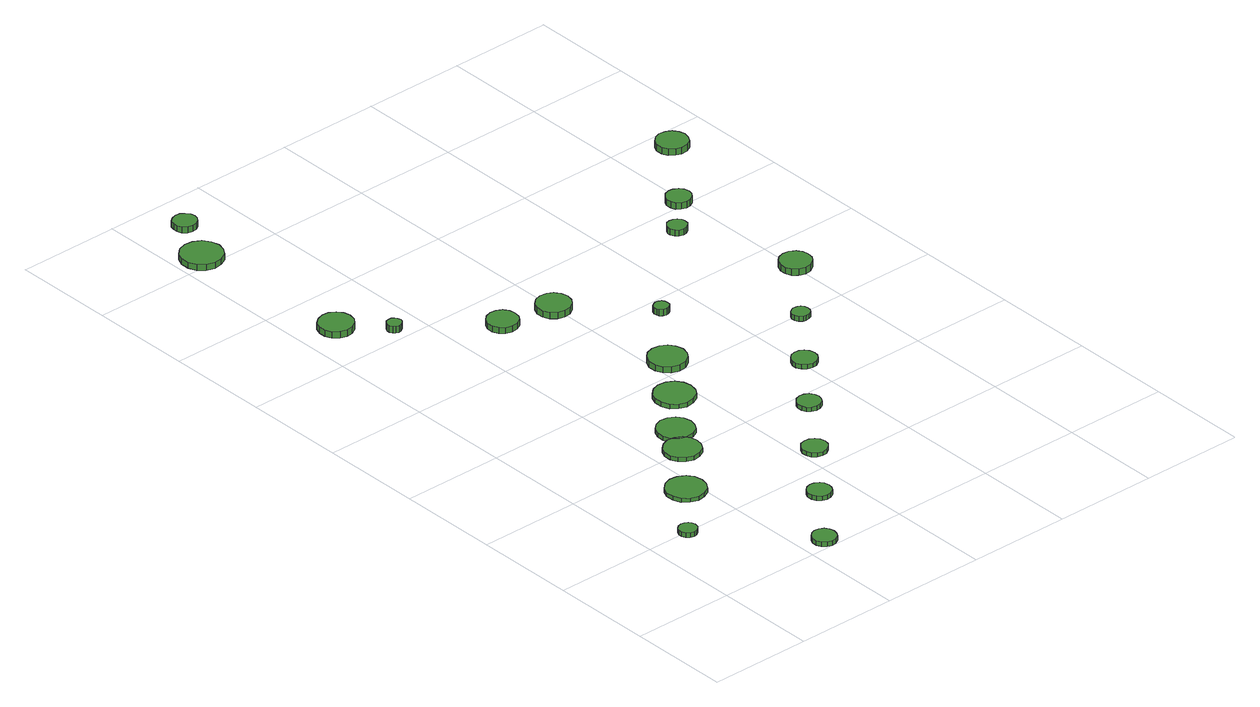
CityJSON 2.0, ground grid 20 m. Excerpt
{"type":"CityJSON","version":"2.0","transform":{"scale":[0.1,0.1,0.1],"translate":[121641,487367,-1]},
"CityObjects":{
"tree1":{"type":"SolitaryVegetationObject","attributes":{"function":"something"},"geometry":[{"type":"MultiSurface","lod":"1","boundaries":[[[0,1,2,3,4,5,6,7,8,9,10,11,12,13,14]],[[15,16,17,18,19,20,21,22,23,24,25,26,27,28,29]],[[0,29,28,1]],[[1,28,27,2]],[[2,27,26,3]],[[3,26,25,4]],[[4,25,24,5]],[[5,24,23,6]],[[6,23,22,7]],[[7,22,21,8]],[[8,21,20,9]],[[9,20,19,10]],[[10,19,18,11]],[[11,18,17,12]],[[12,17,16,13]],[[13,16,15,14]],[[14,15,29,0]]]}]},
"tree2":{"type":"SolitaryVegetationObject","attributes":{"function":"something"},"geometry":[{"type":"MultiSurface","lod":"1","boundaries":[[[30,31,32,33,34,35,36,37,38,39,40,41,42,43,44]],[[45,46,47,48,49,50,51,52,53,54,55,56,57,58,59]],[[30,59,58,31]],[[31,58,57,32]],[[32,57,56,33]],[[33,56,55,34]],[[34,55,54,35]],[[35,54,53,36]],[[36,53,52,37]],[[37,52,51,38]],[[38,51,50,39]],[[39,50,49,40]],[[40,49,48,41]],[[41,48,47,42]],[[42,47,46,43]],[[43,46,45,44]],[[44,45,59,30]]]}]},
"tree3":{"type":"SolitaryVegetationObject","attributes":{"function":"something"},"geometry":[{"type":"MultiSurface","lod":"1","boundaries":[[[60,61,62,63,64,65,66,67,68,69,70,71,72,73,74]],[[75,76,77,78,79,80,81,82,83,84,85,86,87,88,89]],[[60,89,88,61]],[[61,88,87,62]],[[62,87,86,63]],[[63,86,85,64]],[[64,85,84,65]],[[65,84,83,66]],[[66,83,82,67]],[[67,82,81,68]],[[68,81,80,69]],[[69,80,79,70]],[[70,79,78,71]],[[71,78,77,72]],[[72,77,76,73]],[[73,76,75,74]],[[74,75,89,60]]]}]},
"tree4":{"type":"SolitaryVegetationObject","attributes":{"function":"something"},"geometry":[{"type":"MultiSurface","lod":"1","boundaries":[[[90,91,92,93,94,95,96,97,98,99,100,101,102,103,104]],[[105,106,107,108,109,110,111,112,113,114,115,116,117,118,119]],[[90,119,118,91]],[[91,118,117,92]],[[92,117,116,93]],[[93,116,115,94]],[[94,115,114,95]],[[95,114,113,96]],[[96,113,112,97]],[[97,112,111,98]],[[98,111,110,99]],[[99,110,109,100]],[[100,109,108,101]],[[101,108,107,102]],[[102,107,106,103]],[[103,106,105,104]],[[104,105,119,90]]]}]},
"tree5":{"type":"SolitaryVegetationObject","attributes":{"function":"something"},"geometry":[{"type":"MultiSurface","lod":"1","boundaries":[[[120,121,122,123,124,125,126,127,128,129,130,131,132,133,134]],[[135,136,137,138,139,140,141,142,143,144,145,146,147,148,149]],[[120,149,148,121]],[[121,148,147,122]],[[122,147,146,123]],[[123,146,145,124]],[[124,145,144,125]],[[125,144,143,126]],[[126,143,142,127]],[[127,142,141,128]],[[128,141,140,129]],[[129,140,139,130]],[[130,139,138,131]],[[131,138,137,132]],[[132,137,136,133]],[[133,136,135,134]],[[134,135,149,120]]]}]},
"tree6":{"type":"SolitaryVegetationObject","attributes":{"function":"something"},"geometry":[{"type":"MultiSurface","lod":"1","boundaries":[[[150,151,152,153,154,155,156,157,158,159,160,161,162,163,164]],[[165,166,167,168,169,170,171,172,173,174,175,176,177,178,179]],[[150,179,178,151]],[[151,178,177,152]],[[152,177,176,153]],[[153,176,175,154]],[[154,175,174,155]],[[155,174,173,156]],[[156,173,172,157]],[[157,172,171,158]],[[158,171,170,159]],[[159,170,169,160]],[[160,169,168,161]],[[161,168,167,162]],[[162,167,166,163]],[[163,166,165,164]],[[164,165,179,150]]]}]},
"tree7":{"type":"SolitaryVegetationObject","attributes":{"function":"something"},"geometry":[{"type":"MultiSurface","lod":"1","boundaries":[[[180,181,182,183,184,185,186,187,188,189,190,191,192,193,194]],[[195,196,197,198,199,200,201,202,203,204,205,206,207,208,209]],[[180,209,208,181]],[[181,208,207,182]],[[182,207,206,183]],[[183,206,205,184]],[[184,205,204,185]],[[185,204,203,186]],[[186,203,202,187]],[[187,202,201,188]],[[188,201,200,189]],[[189,200,199,190]],[[190,199,198,191]],[[191,198,197,192]],[[192,197,196,193]],[[193,196,195,194]],[[194,195,209,180]]]}]},
"tree8":{"type":"SolitaryVegetationObject","attributes":{"function":"something"},"geometry":[{"type":"MultiSurface","lod":"1","boundaries":[[[210,211,212,213,214,215,216,217,218,219,220,221,222,223,224]],[[225,226,227,228,229,230,231,232,233,234,235,236,237,238,239]],[[210,239,238,211]],[[211,238,237,212]],[[212,237,236,213]],[[213,236,235,214]],[[214,235,234,215]],[[215,234,233,216]],[[216,233,232,217]],[[217,232,231,218]],[[218,231,230,219]],[[219,230,229,220]],[[220,229,228,221]],[[221,228,227,222]],[[222,227,226,223]],[[223,226,225,224]],[[224,225,239,210]]]}]},
"tree9":{"type":"SolitaryVegetationObject","attributes":{"function":"something"},"geometry":[{"type":"MultiSurface","lod":"1","boundaries":[[[240,241,242,243,244,245,246,247,248,249,250,251,252,253,254]],[[255,256,257,258,259,260,261,262,263,264,265,266,267,268,269]],[[240,269,268,241]],[[241,268,267,242]],[[242,267,266,243]],[[243,266,265,244]],[[244,265,264,245]],[[245,264,263,246]],[[246,263,262,247]],[[247,262,261,248]],[[248,261,260,249]],[[249,260,259,250]],[[250,259,258,251]],[[251,258,257,252]],[[252,257,256,253]],[[253,256,255,254]],[[254,255,269,240]]]}]},
"tree10":{"type":"SolitaryVegetationObject","attributes":{"function":"something"},"geometry":[{"type":"MultiSurface","lod":"1","boundaries":[[[270,271,272,273,274,275,276,277,278,279,280,281,282,283,284]],[[285,286,287,288,289,290,291,292,293,294,295,296,297,298,299]],[[270,299,298,271]],[[271,298,297,272]],[[272,297,296,273]],[[273,296,295,274]],[[274,295,294,275]],[[275,294,293,276]],[[276,293,292,277]],[[277,292,291,278]],[[278,291,290,279]],[[279,290,289,280]],[[280,289,288,281]],[[281,288,287,282]],[[282,287,286,283]],[[283,286,285,284]],[[284,285,299,270]]]}]},
"tree11":{"type":"SolitaryVegetationObject","attributes":{"function":"something"},"geometry":[{"type":"MultiSurface","lod":"1","boundaries":[[[300,301,302,303,304,305,306,307,308,309,310,311,312,313,314]],[[315,316,317,318,319,320,321,322,323,324,325,326,327,328,329]],[[300,329,328,301]],[[301,328,327,302]],[[302,327,326,303]],[[303,326,325,304]],[[304,325,324,305]],[[305,324,323,306]],[[306,323,322,307]],[[307,322,321,308]],[[308,321,320,309]],[[309,320,319,310]],[[310,319,318,311]],[[311,318,317,312]],[[312,317,316,313]],[[313,316,315,314]],[[314,315,329,300]]]}]},
"tree12":{"type":"SolitaryVegetationObject","attributes":{"function":"something"},"geometry":[{"type":"MultiSurface","lod":"1","boundaries":[[[330,331,332,333,334,335,336,337,338,339,340,341,342,343,344]],[[345,346,347,348,349,350,351,352,353,354,355,356,357,358,359]],[[330,359,358,331]],[[331,358,357,332]],[[332,357,356,333]],[[333,356,355,334]],[[334,355,354,335]],[[335,354,353,336]],[[336,353,352,337]],[[337,352,351,338]],[[338,351,350,339]],[[339,350,349,340]],[[340,349,348,341]],[[341,348,347,342]],[[342,347,346,343]],[[343,346,345,344]],[[344,345,359,330]]]}]},
"tree13":{"type":"SolitaryVegetationObject","attributes":{"function":"something"},"geometry":[{"type":"MultiSurface","lod":"1","boundaries":[[[360,361,362,363,364,365,366,367,368,369,370,371,372,373,374]],[[375,376,377,378,379,380,381,382,383,384,385,386,387,388,389]],[[360,389,388,361]],[[361,388,387,362]],[[362,387,386,363]],[[363,386,385,364]],[[364,385,384,365]],[[365,384,383,366]],[[366,383,382,367]],[[367,382,381,368]],[[368,381,380,369]],[[369,380,379,370]],[[370,379,378,371]],[[371,378,377,372]],[[372,377,376,373]],[[373,376,375,374]],[[374,375,389,360]]]}]},
"tree14":{"type":"SolitaryVegetationObject","attributes":{"function":"something"},"geometry":[{"type":"MultiSurface","lod":"1","boundaries":[[[390,391,392,393,394,395,396,397,398,399,400,401,402,403,404]],[[405,406,407,408,409,410,411,412,413,414,415,416,417,418,419]],[[390,419,418,391]],[[391,418,417,392]],[[392,417,416,393]],[[393,416,415,394]],[[394,415,414,395]],[[395,414,413,396]],[[396,413,412,397]],[[397,412,411,398]],[[398,411,410,399]],[[399,410,409,400]],[[400,409,408,401]],[[401,408,407,402]],[[402,407,406,403]],[[403,406,405,404]],[[404,405,419,390]]]}]},
"tree15":{"type":"SolitaryVegetationObject","attributes":{"function":"something"},"geometry":[{"type":"MultiSurface","lod":"1","boundaries":[[[420,421,422,423,424,425,426,427,428,429,430,431,432,433,434]],[[435,436,437,438,439,440,441,442,443,444,445,446,447,448,449]],[[420,449,448,421]],[[421,448,447,422]],[[422,447,446,423]],[[423,446,445,424]],[[424,445,444,425]],[[425,444,443,426]],[[426,443,442,427]],[[427,442,441,428]],[[428,441,440,429]],[[429,440,439,430]],[[430,439,438,431]],[[431,438,437,432]],[[432,437,436,433]],[[433,436,435,434]],[[434,435,449,420]]]}]},
"tree16":{"type":"SolitaryVegetationObject","attributes":{"function":"something"},"geometry":[{"type":"MultiSurface","lod":"1","boundaries":[[[450,451,452,453,454,455,456,457,458,459,460,461,462,463,464]],[[465,466,467,468,469,470,471,472,473,474,475,476,477,478,479]],[[450,479,478,451]],[[451,478,477,452]],[[452,477,476,453]],[[453,476,475,454]],[[454,475,474,455]],[[455,474,473,456]],[[456,473,472,457]],[[457,472,471,458]],[[458,471,470,459]],[[459,470,469,460]],[[460,469,468,461]],[[461,468,467,462]],[[462,467,466,463]],[[463,466,465,464]],[[464,465,479,450]]]}]},
"tree17":{"type":"SolitaryVegetationObject","attributes":{"function":"something"},"geometry":[{"type":"MultiSurface","lod":"1","boundaries":[[[480,481,482,483,484,485,486,487,488,489,490,491,492,493,494]],[[495,496,497,498,499,500,501,502,503,504,505,506,507,508,509]],[[480,509,508,481]],[[481,508,507,482]],[[482,507,506,483]],[[483,506,505,484]],[[484,505,504,485]],[[485,504,503,486]],[[486,503,502,487]],[[487,502,501,488]],[[488,501,500,489]],[[489,500,499,490]],[[490,499,498,491]],[[491,498,497,492]],[[492,497,496,493]],[[493,496,495,494]],[[494,495,509,480]]]}]},
"tree18":{"type":"SolitaryVegetationObject","attributes":{"function":"something"},"geometry":[{"type":"MultiSurface","lod":"1","boundaries":[[[510,511,512,513,514,515,516,517,518,519,520,521,522,523,524]],[[525,526,527,528,529,530,531,532,533,534,535,536,537,538,539]],[[510,539,538,511]],[[511,538,537,512]],[[512,537,536,513]],[[513,536,535,514]],[[514,535,534,515]],[[515,534,533,516]],[[516,533,532,517]],[[517,532,531,518]],[[518,531,530,519]],[[519,530,529,520]],[[520,529,528,521]],[[521,528,527,522]],[[522,527,526,523]],[[523,526,525,524]],[[524,525,539,510]]]}]},
"tree19":{"type":"SolitaryVegetationObject","attributes":{"function":"something"},"geometry":[{"type":"MultiSurface","lod":"1","boundaries":[[[540,541,542,543,544,545,546,547,548,549,550,551,552,553,554]],[[555,556,557,558,559,560,561,562,563,564,565,566,567,568,569]],[[540,569,568,541]],[[541,568,567,542]],[[542,567,566,543]],[[543,566,565,544]],[[544,565,564,545]],[[545,564,563,546]],[[546,563,562,547]],[[547,562,561,548]],[[548,561,560,549]],[[549,560,559,550]],[[550,559,558,551]],[[551,558,557,552]],[[552,557,556,553]],[[553,556,555,554]],[[554,555,569,540]]]}]},
"tree20":{"type":"SolitaryVegetationObject","attributes":{"function":"something"},"geometry":[{"type":"MultiSurface","lod":"1","boundaries":[[[570,571,572,573,574,575,576,577,578,579,580,581,582,583,584]],[[585,586,587,588,589,590,591,592,593,594,595,596,597,598,599]],[[570,599,598,571]],[[571,598,597,572]],[[572,597,596,573]],[[573,596,595,574]],[[574,595,594,575]],[[575,594,593,576]],[[576,593,592,577]],[[577,592,591,578]],[[578,591,590,579]],[[579,590,589,580]],[[580,589,588,581]],[[581,588,587,582]],[[582,587,586,583]],[[583,586,585,584]],[[584,585,599,570]]]}]},
"tree21":{"type":"SolitaryVegetationObject","attributes":{"function":"something"},"geometry":[{"type":"MultiSurface","lod":"1","boundaries":[[[600,601,602,603,604,605,606,607,608,609,610,611,612,613,614]],[[615,616,617,618,619,620,621,622,623,624,625,626,627,628,629]],[[600,629,628,601]],[[601,628,627,602]],[[602,627,626,603]],[[603,626,625,604]],[[604,625,624,605]],[[605,624,623,606]],[[606,623,622,607]],[[607,622,621,608]],[[608,621,620,609]],[[609,620,619,610]],[[610,619,618,611]],[[611,618,617,612]],[[612,617,616,613]],[[613,616,615,614]],[[614,615,629,600]]]}]},
"tree22":{"type":"SolitaryVegetationObject","attributes":{"function":"something"},"geometry":[{"type":"MultiSurface","lod":"1","boundaries":[[[630,631,632,633,634,635,636,637,638,639,640,641,642,643,644]],[[645,646,647,648,649,650,651,652,653,654,655,656,657,658,659]],[[630,659,658,631]],[[631,658,657,632]],[[632,657,656,633]],[[633,656,655,634]],[[634,655,654,635]],[[635,654,653,636]],[[636,653,652,637]],[[637,652,651,638]],[[638,651,650,639]],[[639,650,649,640]],[[640,649,648,641]],[[641,648,647,642]],[[642,647,646,643]],[[643,646,645,644]],[[644,645,659,630]]]}]},
"tree23":{"type":"SolitaryVegetationObject","attributes":{"function":"something"},"geometry":[{"type":"MultiSurface","lod":"1","boundaries":[[[660,661,662,663,664,665,666,667,668,669,670,671,672,673,674]],[[675,676,677,678,679,680,681,682,683,684,685,686,687,688,689]],[[660,689,688,661]],[[661,688,687,662]],[[662,687,686,663]],[[663,686,685,664]],[[664,685,684,665]],[[665,684,683,666]],[[666,683,682,667]],[[667,682,681,668]],[[668,681,680,669]],[[669,680,679,670]],[[670,679,678,671]],[[671,678,677,672]],[[672,677,676,673]],[[673,676,675,674]],[[674,675,689,660]]]}]}
},
"vertices":[
[105,198,18],[103,205,18],[99,210,18],[93,214,18],[86,215,18],[79,213,18],[73,208,18],[70,201,18],[70,194,18],[73,187,18],[79,182,18],[86,180,18],[93,181,18],[99,185,18],[103,190,18],[103,190,9],[99,185,9],[93,181,9],[86,180,9],[79,182,9],[73,187,9],[70,194,9],[70,201,9],[73,208,9],[79,213,9],[86,215,9],[93,214,9],[99,210,9],[103,205,9],[105,198,9],
[271,24,17],[269,33,17],[264,41,17],[255,46,17],[246,47,17],[237,44,17],[230,37,17],[226,29,17],[226,19,17],[230,11,17],[237,4,17],[246,1,17],[255,2,17],[264,7,17],[269,15,17],[269,15,8],[264,7,8],[255,2,8],[246,1,8],[237,4,8],[230,11,8],[226,19,8],[226,29,8],[230,37,8],[237,44,8],[246,47,8],[255,46,8],[264,41,8],[269,33,8],[271,24,8],
[210,299,18],[207,315,18],[198,327,18],[184,335,18],[169,337,18],[154,332,18],[142,321,18],[136,307,18],[136,292,18],[142,277,18],[154,267,18],[169,262,18],[184,264,18],[198,271,18],[207,284,18],[207,284,10],[198,271,10],[184,264,10],[169,262,10],[154,267,10],[142,277,10],[136,292,10],[136,307,10],[142,321,10],[154,332,10],[169,337,10],[184,335,10],[198,327,10],[207,315,10],[210,299,10],
[289,400,18],[286,414,18],[278,426,18],[265,433,18],[251,435,18],[237,430,18],[226,420,18],[220,407,18],[220,393,18],[226,380,18],[237,370,18],[251,365,18],[265,367,18],[278,374,18],[286,386,18],[286,386,10],[278,374,10],[265,367,10],[251,365,10],[237,370,10],[226,380,10],[220,393,10],[220,407,10],[226,420,10],[237,430,10],[251,435,10],[265,433,10],[278,426,10],[286,414,10],[289,400,10],
[363,140,18],[361,150,18],[356,157,18],[347,162,18],[338,163,18],[329,160,18],[322,154,18],[318,145,18],[318,135,18],[322,127,18],[329,120,18],[338,117,18],[347,118,18],[356,123,18],[361,131,18],[361,131,9],[356,123,9],[347,118,9],[338,117,9],[329,120,9],[322,127,9],[318,135,9],[318,145,9],[322,154,9],[329,160,9],[338,163,9],[347,162,9],[356,157,9],[361,150,9],[363,140,9],
[104,1096,25],[101,1109,25],[93,1120,25],[81,1127,25],[68,1128,25],[55,1124,25],[44,1115,25],[39,1102,25],[39,1089,25],[44,1076,25],[55,1067,25],[68,1063,25],[81,1064,25],[93,1071,25],[101,1082,25],[101,1082,12],[93,1071,12],[81,1064,12],[68,1063,12],[55,1067,12],[44,1076,12],[39,1089,12],[39,1102,12],[44,1115,12],[55,1124,12],[68,1128,12],[81,1127,12],[93,1120,12],[101,1109,12],[104,1096,12],
[323,455,18],[320,470,18],[312,482,18],[299,489,18],[284,491,18],[270,486,18],[259,476,18],[253,463,18],[253,448,18],[259,435,18],[270,425,18],[284,420,18],[299,422,18],[312,429,18],[320,441,18],[320,441,10],[312,429,10],[299,422,10],[284,420,10],[270,425,10],[259,435,10],[253,448,10],[253,463,10],[259,476,10],[270,486,10],[284,491,10],[299,489,10],[312,482,10],[320,470,10],[323,455,10],
[160,1027,25],[158,1033,25],[155,1038,25],[150,1041,25],[144,1041,25],[138,1040,25],[134,1036,25],[131,1030,25],[131,1024,25],[134,1019,25],[138,1015,25],[144,1013,25],[150,1014,25],[155,1017,25],[158,1021,25],[158,1021,12],[155,1017,12],[150,1014,12],[144,1013,12],[138,1015,12],[134,1019,12],[131,1024,12],[131,1030,12],[134,1036,12],[138,1040,12],[144,1041,12],[150,1041,12],[155,1038,12],[158,1033,12],[160,1027,12],
[87,1418,25],[83,1434,25],[74,1448,25],[59,1456,25],[43,1458,25],[27,1453,25],[15,1442,25],[9,1427,25],[9,1410,25],[15,1395,25],[27,1384,25],[43,1379,25],[59,1381,25],[74,1389,25],[83,1402,25],[83,1402,13],[74,1389,13],[59,1381,13],[43,1379,13],[27,1384,13],[15,1395,13],[9,1410,13],[9,1427,13],[15,1442,13],[27,1453,13],[43,1458,13],[59,1456,13],[74,1448,13],[83,1434,13],[87,1418,13],
[454,253,17],[452,263,17],[446,271,17],[437,276,17],[427,277,17],[417,274,17],[410,267,17],[406,258,17],[406,248,17],[410,239,17],[417,232,17],[427,229,17],[437,230,17],[446,235,17],[452,243,17],[452,243,9],[446,235,9],[437,230,9],[427,229,9],[417,232,9],[410,239,9],[406,248,9],[406,258,9],[410,267,9],[417,274,9],[427,277,9],[437,276,9],[446,271,9],[452,263,9],[454,253,9],
[400,542,18],[397,557,18],[388,570,18],[374,578,18],[358,580,18],[343,575,18],[331,564,18],[325,550,18],[325,534,18],[331,519,18],[343,509,18],[358,504,18],[374,506,18],[388,513,18],[397,526,18],[397,526,9],[388,513,9],[374,506,9],[358,504,9],[343,509,9],[331,519,9],[325,534,9],[325,550,9],[331,564,9],[343,575,9],[358,580,9],[374,578,9],[388,570,9],[397,557,9],[400,542,9],
[120,1518,24],[118,1527,24],[112,1535,24],[104,1540,24],[95,1541,24],[86,1538,24],[78,1532,24],[75,1523,24],[75,1513,24],[78,1505,24],[86,1498,24],[95,1496,24],[104,1497,24],[112,1501,24],[118,1509,24],[118,1509,12],[112,1501,12],[104,1497,12],[95,1496,12],[86,1498,12],[78,1505,12],[75,1513,12],[75,1523,12],[78,1532,12],[86,1538,12],[95,1541,12],[104,1540,12],[112,1535,12],[118,1527,12],[120,1518,12],
[324,914,23],[322,926,23],[315,936,23],[304,942,23],[292,943,23],[280,939,23],[271,931,23],[266,920,23],[266,908,23],[271,897,23],[280,888,23],[292,885,23],[304,886,23],[315,892,23],[322,902,23],[322,902,11],[315,892,11],[304,886,11],[292,885,11],[280,888,11],[271,897,11],[266,908,11],[266,920,11],[271,931,11],[280,939,11],[292,943,11],[304,942,11],[315,936,11],[322,926,11],[324,914,11],
[466,636,21],[462,651,21],[454,663,21],[441,670,21],[426,672,21],[411,667,21],[400,657,21],[394,643,21],[394,628,21],[400,615,21],[411,605,21],[426,600,21],[441,601,21],[454,609,21],[462,621,21],[462,621,9],[454,609,9],[441,601,9],[426,600,9],[411,605,9],[400,615,9],[394,628,9],[394,643,9],[400,657,9],[411,667,9],[426,672,9],[441,670,9],[454,663,9],[462,651,9],[466,636,9],
[542,368,18],[540,377,18],[535,385,18],[527,390,18],[517,391,18],[508,388,18],[501,381,18],[498,373,18],[498,363,18],[501,355,18],[508,349,18],[517,346,18],[527,347,18],[535,351,18],[540,359,18],[540,359,9],[535,351,9],[527,347,9],[517,346,9],[508,349,9],[501,355,9],[498,363,9],[498,373,9],[501,381,9],[508,388,9],[517,391,9],[527,390,9],[535,385,9],[540,377,9],[542,368,9],
[429,894,23],[426,908,23],[418,919,23],[407,925,23],[393,927,23],[380,923,23],[370,914,23],[364,901,23],[364,887,23],[370,875,23],[380,866,23],[393,862,23],[407,863,23],[418,870,23],[426,881,23],[426,881,10],[418,870,10],[407,863,10],[393,862,10],[380,866,10],[370,875,10],[364,887,10],[364,901,10],[370,914,10],[380,923,10],[393,927,10],[407,925,10],[418,919,10],[426,908,10],[429,894,10],
[632,480,17],[630,490,17],[624,498,17],[616,503,17],[606,504,17],[596,501,17],[589,494,17],[584,485,17],[584,475,17],[589,466,17],[596,459,17],[606,456,17],[616,457,17],[624,462,17],[630,470,17],[630,470,8],[624,462,8],[616,457,8],[606,456,8],[596,459,8],[589,466,8],[584,475,8],[584,485,8],[589,494,8],[596,501,8],[606,504,8],[616,503,8],[624,498,8],[630,490,8],[632,480,8],
[545,765,22],[544,771,22],[541,776,22],[536,779,22],[530,780,22],[524,778,22],[519,774,22],[517,768,22],[517,762,22],[519,757,22],[524,753,22],[530,751,22],[536,752,22],[541,755,22],[544,759,22],[544,759,9],[541,755,9],[536,752,9],[530,751,9],[524,753,9],[519,757,9],[517,762,9],[517,768,9],[519,774,9],[524,778,9],[530,780,9],[536,779,9],[541,776,9],[544,771,9],[545,765,9],
[719,595,18],[718,602,18],[714,608,18],[708,611,18],[700,612,18],[694,610,18],[688,605,18],[685,599,18],[685,591,18],[688,585,18],[694,580,18],[700,578,18],[708,579,18],[714,582,18],[718,588,18],[718,588,8],[714,582,8],[708,579,8],[700,578,8],[694,580,8],[688,585,8],[685,591,8],[685,599,8],[688,605,8],[694,610,8],[700,612,8],[708,611,8],[714,608,8],[718,602,8],[719,595,8],
[738,937,28],[737,944,28],[732,950,28],[725,954,28],[718,955,28],[710,953,28],[705,947,28],[701,940,28],[701,933,28],[705,926,28],[710,920,28],[718,918,28],[725,919,28],[732,923,28],[737,929,28],[737,929,16],[732,923,16],[725,919,16],[718,918,16],[710,920,16],[705,926,16],[701,933,16],[701,940,16],[705,947,16],[710,953,16],[718,955,16],[725,954,16],[732,950,16],[737,944,16],[738,937,16],
[830,719,24],[828,731,24],[821,741,24],[810,748,24],[797,749,24],[785,745,24],[776,737,24],[771,725,24],[771,713,24],[776,701,24],[785,693,24],[797,689,24],[810,690,24],[821,697,24],[828,707,24],[828,707,11],[821,697,11],[810,690,11],[797,689,11],[785,693,11],[776,701,11],[771,713,11],[771,725,11],[776,737,11],[785,745,11],[797,749,11],[810,748,11],[821,741,11],[828,731,11],[830,719,11],
[810,1007,26],[808,1017,26],[802,1025,26],[793,1030,26],[784,1031,26],[774,1028,26],[767,1021,26],[763,1012,26],[763,1002,26],[767,993,26],[774,987,26],[784,984,26],[793,985,26],[802,990,26],[808,998,26],[808,998,13],[802,990,13],[793,985,13],[784,984,13],[774,987,13],[767,993,13],[763,1002,13],[763,1012,13],[767,1021,13],[774,1028,13],[784,1031,13],[793,1030,13],[802,1025,13],[808,1017,13],[810,1007,13],
[934,1157,21],[931,1169,21],[924,1179,21],[913,1185,21],[900,1187,21],[889,1183,21],[879,1174,21],[874,1163,21],[874,1150,21],[879,1139,21],[889,1131,21],[900,1127,21],[913,1128,21],[924,1134,21],[931,1145,21],[931,1145,8],[924,1134,8],[913,1128,8],[900,1127,8],[889,1131,8],[879,1139,8],[874,1150,8],[874,1163,8],[879,1174,8],[889,1183,8],[900,1187,8],[913,1185,8],[924,1179,8],[931,1169,8],[934,1157,8]
]}
